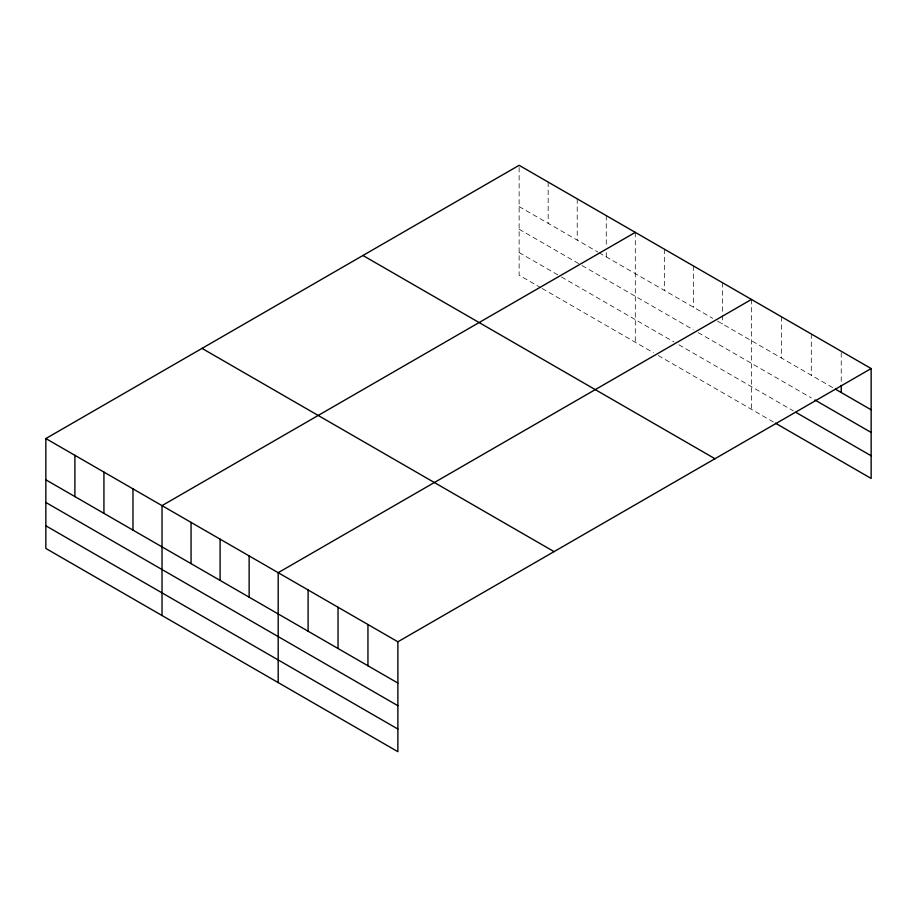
<?xml version="1.0" encoding="UTF-8"?>
<svg xmlns="http://www.w3.org/2000/svg" width="917" height="917" viewBox="0 0 917 917"><rect width="100%" height="100%" fill="white"/><g stroke="black" fill="none" stroke-linecap="round" stroke-linejoin="round"><path stroke-width="0.69" stroke-dasharray="4.58 3.44" d="M540.915 287.778L519.125 275.203L519.125 165.312M519.125 206.566L597.781 251.98M598.996 252.679L712.738 318.348M717.575 321.145L832.854 387.696M519.125 229.216L580.839 264.853M582.054 265.552L693.378 329.822M698.215 332.619L811.304 397.909M519.125 252.553L560.276 276.304M561.479 277.003L674.018 341.984M678.855 344.769L793.354 410.873M542.119 288.477L653.443 352.747M658.291 355.544L774.2 422.473M841.233 352.701L841.233 383.994M811.304 333.994L811.304 375.259M781.387 316.72L781.387 357.985M751.459 299.446L751.459 409.337M722.424 282.677L722.424 313.981M722.424 315.402L722.424 323.942M693.378 265.919L693.378 307.172M664.332 249.149L664.332 290.402M635.298 232.379L635.298 342.27M606.252 215.61L606.252 246.914M606.252 252.599L606.252 256.875M577.217 198.851L577.217 240.105M548.171 182.082L548.171 223.335"/><path stroke-width="1.38" d="M871.15 368.554L519.125 165.312L45.85 438.555L45.85 548.446L397.875 751.688L397.875 641.797L871.15 368.554L871.15 478.445L775.404 423.161M635.298 232.379L162.022 505.622L162.022 615.513M751.459 299.446L278.183 572.689L278.183 682.592M835.249 389.072L871.15 409.807M814.892 399.984L871.15 432.457M795.75 412.26L871.15 455.795M362.949 255.488L714.973 458.718M202.027 348.391L554.051 551.621M45.85 438.555L397.875 641.797M45.85 479.809L397.875 683.05M45.85 502.459L397.875 705.7M45.85 525.796L397.875 729.038M841.233 385.415L841.233 392.533M367.946 624.523L367.946 665.776M338.029 607.249L338.029 648.502M308.101 589.975L308.101 631.228M249.137 555.931L249.137 597.185M220.103 539.162L220.103 580.415M191.057 522.392L191.057 563.646M132.976 488.864L132.976 530.118M103.93 472.095L103.93 513.348M74.896 455.325L74.896 496.578"/></g></svg>
